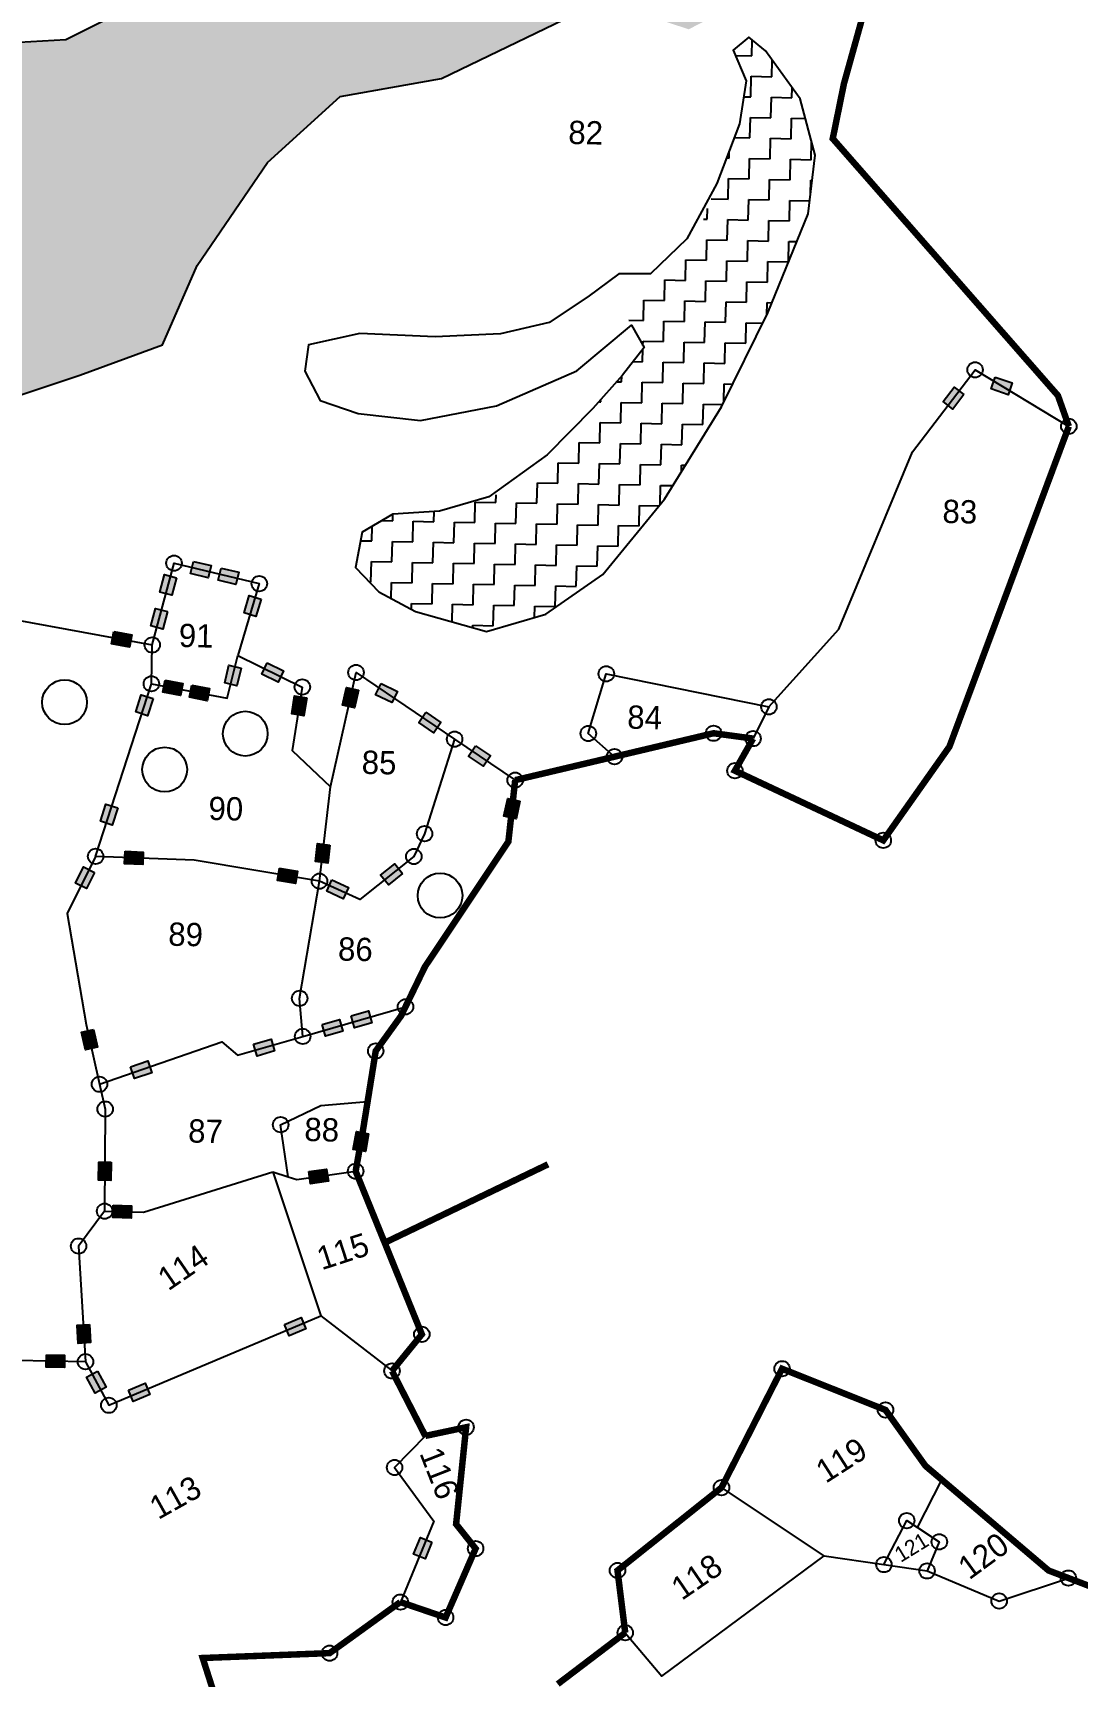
# Model space of a CAD drawing. Header units: metres. Extents: x 314237 to 316634, y 1882553 to 1885939.
# Drawn here: x 315522 to 315852, y 1884666 to 1885185 of the extents above; entities that cross this region are included whole.
import ezdxf

# ---------------------------------------------------------------- set-up
doc = ezdxf.new("R2010")
doc.units = ezdxf.units.M
doc.header["$MEASUREMENT"] = 0
doc.linetypes.add('DIVIDE', pattern=[1.25, 0.5, -0.25, 0, -0.25, 0, -0.25])
for name, color, linetype in [('POLY_HATCH', 12, 'Continuous'), ('POLY_PARCEL', 6, 'Continuous'), ('SYM_STONE', 1, 'Continuous'), ('SYM_WELL', 1, 'Continuous'), ('TEXT_PARCEL', 7, 'Continuous'), ('V_BOUND_LINE', 7, 'Continuous'), ('V_DIVIDE_LINE', 7, 'DIVIDE')]:
    doc.layers.add(name, color=color, linetype=linetype)
doc.styles.add('TEXT_MAP', font='KRDEV050.TTF')
pattern_1 = [(358.80801, (313974.7904, 1882491.1196), (6.61565, 6.345956), [6.482206, -6.482206]), (88.80801, (313981.271, 1882490.985), (-6.345956, 6.61565), [6.482206, -6.482206])]

# ---------------------------------------------------------------- blocks, each defined once
blk = doc.blocks.new('PAKKAWELL')
blk.add_circle((0, 0), 1.81)
blk = doc.blocks.new('STONESQUAREFILLED')
blk.add_hatch(color=256).paths.add_polyline_path([(0.7, -0.48), (0.7, 0.48), (-0.7, 0.48), (-0.7, -0.48)])
blk.add_lwpolyline([(-0.7, 0.48), (0.7, 0.48), (0.7, -0.48), (-0.7, -0.48)], close=True)
blk = doc.blocks.new('STONE')
blk.add_circle((0, 0), 0.851)

msp = doc.modelspace()

# ---------------------------------------------------------------- hatches: boundary and pattern name
at = {"layer": 'POLY_HATCH'}
h = msp.add_hatch(dxfattribs=at)
h.set_pattern_fill('ZIGZAG', color=256, scale=2.04164, angle=-1.192, style=0)
h.set_pattern_definition(pattern_1)
h.paths.add_polyline_path([(315238.37, 1885019.19), (315260.63, 1885010.39), (315275.76, 1885010.07), (315291.34, 1885030.28), (315313.04, 1885057.19), (315339.38, 1885081.39), (315364.29, 1885086.87), (315390.67, 1885088.14), (315417.37, 1885104.52), (315439.16, 1885125.83), (315461.43, 1885142.56), (315474.11, 1885124.58), (315480.61, 1885108.94), (315487.22, 1885087.7), (315496.31, 1885073.14), (315510.81, 1885067.92), (315536.83, 1885076.5), (315562.86, 1885086.12), (315573.82, 1885111.13), (315596.07, 1885143.63), (315618.95, 1885164.52), (315650.9, 1885170.11), (315701.52, 1885194.59), (315728.99, 1885185.68), (315759.42, 1885201.36), (315774.15, 1885219.27), (315767.15, 1885234.01), (315711.21, 1885226.38), (315699.08, 1885248.45), (315703.33, 1885265.05), (315695.74, 1885288.92), (315680.35, 1885314.51), (315666.61, 1885343.72), (315645.06, 1885374.13), (315622.4, 1885401.43), (315596.48, 1885422.56), (315575.88, 1885431.52), (315542.83, 1885416.63), (315524.38, 1885439.89), (315528.47, 1885460.64), (315530.57, 1885486.65), (315508.78, 1885509.58), (315478.99, 1885519.84), (315444.3, 1885520.82), (315421.99, 1885539.78), (315398.45, 1885549.91), (315369.03, 1885553.39), (315337.59, 1885559.51), (315308.81, 1885565.26), (315288.06, 1885596.43), (315273.92, 1885619.13), (315235.4, 1885640.32), (315187.83, 1885648.87), (315135.94, 1885651.25), (315101.18, 1885641.83), (315082.01, 1885623.47), (315062.24, 1885601.47), (315052.59, 1885576.92), (315043, 1885554.98), (315047.21, 1885544.21), (315056.98, 1885549.48), (315070.16, 1885568.22), (315091.68, 1885586.79), (315118.24, 1885596.4), (315152.06, 1885603.77), (315187.22, 1885600.7), (315213.38, 1885591.03), (315231.52, 1885572.68), (315244.07, 1885561.22), (315266.09, 1885553.2), (315285.92, 1885540.54), (315301.53, 1885525.89), (315310.56, 1885520.75), (315338.84, 1885521.55), (315369.09, 1885511.98), (315387.32, 1885497.27), (315400.78, 1885479.53), (315412.76, 1885466), (315432.91, 1885468.44), (315455.52, 1885464.06), (315476.38, 1885450.86), (315492.45, 1885433.07), (315500.6, 1885410.76), (315510.58, 1885401.43), (315547.57, 1885411.23), (315568.66, 1885395.79), (315584.69, 1885375.92), (315604.48, 1885361.18), (315622.61, 1885342.3), (315630.13, 1885314.79), (315631.97, 1885290.52), (315659.39, 1885262.99), (315664.65, 1885243.21), (315653.28, 1885235.89), (315634.06, 1885227.69), (315607.53, 1885219.64), (315573.61, 1885207.06), (315556.91, 1885194.64), (315532.38, 1885182.39), (315502.86, 1885180.66), (315486.12, 1885191.17), (315459.98, 1885176.86), (315422.86, 1885161.22), (315385.14, 1885141.94), (315347.61, 1885131.52), (315310.19, 1885126.83), (315282.41, 1885108.39), (315263.3, 1885080.39), (315232.85, 1885059.39), (315196.7, 1885040.09), (315165.01, 1885009.74), (315122.47, 1884984.31), (315107.05, 1884958.32), (315090.21, 1884914.12), (315085.16, 1884884.78), (315083.65, 1884849.64), (315093.38, 1884828.33), (315084.89, 1884808.97), (315065.42, 1884788.79), (315044.77, 1884761.87), (315047.58, 1884733.93), (315049.27, 1884702.37), (315042.71, 1884675.67), (315038.07, 1884640.6), (315037.07, 1884604.92), (315046.18, 1884578.94), (315047.56, 1884539.03), (315056.24, 1884528.89), (315071.38, 1884538.66), (315090.66, 1884541), (315098.97, 1884551.51), (315097.47, 1884567.44), (315092.46, 1884589.69), (315078.54, 1884632.65), (315085.56, 1884646.89), (315107.92, 1884655.54), (315123.03, 1884666.95), (315122.5, 1884679.21), (315113.67, 1884693.72), (315106.41, 1884708.72), (315088.3, 1884725.44), (315095.97, 1884746.2), (315113.88, 1884766.41), (315125.63, 1884791.95), (315125.48, 1884822.44), (315118.55, 1884853.07), (315117.75, 1884890.69), (315136.44, 1884897.77), (315155.5, 1884898.15), (315172.13, 1884906.93), (315192.07, 1884925.01), (315210.57, 1884948.33), (315212.94, 1884974.6), (315217.78, 1885007.63)])
h = msp.add_hatch(dxfattribs=at)
h.set_pattern_fill('ZIGZAG', color=256, scale=2.04164, angle=-1.192, style=0)
h.set_pattern_definition(pattern_1)
h.paths.add_polyline_path([(315650.29, 1885033.6), (315635.59, 1885032.68), (315625.89, 1885026.98), (315623.82, 1885015.83), (315631.21, 1885008.14), (315642.7, 1885002), (315665.2, 1884995.63), (315683.87, 1885001.14), (315701.87, 1885013.59), (315721.33, 1885037.41), (315739.27, 1885066.56), (315753.96, 1885096.18), (315766.64, 1885127.47), (315768.86, 1885145.95), (315764.13, 1885163.76), (315753.23, 1885178.84), (315747.93, 1885183.21), (315743.04, 1885179.06), (315747.12, 1885169.4), (315745, 1885155.81), (315732.9, 1885123.87), (315707.08, 1885099.15), (315714.87, 1885085.27), (315704.06, 1885071.43), (315673.39, 1885040.36)])

# ---------------------------------------------------------------- linework, layer by layer
for points in [[(315556.91, 1885194.64), (315532.38, 1885182.39), (315502.86, 1885180.66)], [(315510.81, 1885067.92), (315536.83, 1885076.5), (315562.86, 1885086.12), (315573.82, 1885111.13), (315596.07, 1885143.63), (315618.95, 1885164.52), (315650.9, 1885170.11), (315701.52, 1885194.59)]]:
    msp.add_lwpolyline(points, dxfattribs=at)
msp.add_lwpolyline([(315665.88, 1885038.16), (315650.29, 1885033.6), (315635.59, 1885032.68), (315625.89, 1885026.98), (315623.82, 1885015.83), (315631.21, 1885008.14), (315642.7, 1885002), (315665.2, 1884995.63), (315683.87, 1885001.14), (315701.87, 1885013.59), (315721.33, 1885037.41), (315739.27, 1885066.56), (315753.96, 1885096.18), (315766.64, 1885127.47), (315768.86, 1885145.95), (315764.13, 1885163.76), (315753.23, 1885178.84), (315747.93, 1885183.21), (315743.04, 1885179.06), (315747.12, 1885169.4), (315745, 1885155.81), (315737.88, 1885137.02), (315728.34, 1885119.51), (315716.9, 1885108.55), (315706.91, 1885108.56), (315697.17, 1885101.23), (315684.97, 1885093.13), (315669.61, 1885089.59), (315648.99, 1885088.59), (315625.16, 1885089.7), (315608.97, 1885086.16), (315607.78, 1885077.84), (315612.69, 1885068.58), (315624.63, 1885064.46), (315644.36, 1885062.22), (315668.32, 1885066.81), (315693.63, 1885077.89), (315710.94, 1885092.28), (315714.87, 1885085.27), (315708.08, 1885076.57), (315698.68, 1885065.98), (315684.31, 1885051.42)], close=True, dxfattribs=at)
at = {"layer": 'POLY_PARCEL'}
for points in [[(315754.28, 1884971.9), (315776.35, 1884996.43), (315799.6, 1885052.38), (315819.35, 1885078.21), (315848.94, 1885060.39)], [(315511.47, 1885019.52), (315500.74, 1885007.94), (315510.53, 1884994.36), (315516.05, 1884999.48), (315559.67, 1884991.42)], [(315559.67, 1884991.42), (315566.54, 1885017.22), (315593.46, 1885010.75), (315586.66, 1884988.12)], [(315559.39, 1884979.16), (315559.67, 1884991.42)], [(315559.39, 1884979.16), (315583.36, 1884974.62), (315586.66, 1884988.12)], [(315586.66, 1884988.12), (315607.02, 1884978.14), (315603.77, 1884958.09), (315615.94, 1884946.61)], [(315615.94, 1884946.61), (315623.98, 1884982.71), (315655.09, 1884961.67)], [(315705.54, 1884956.15), (315697.28, 1884963.46), (315702.97, 1884982.3), (315754.28, 1884971.9)], [(315541.78, 1884924.71), (315559.39, 1884979.16)], [(315754.28, 1884971.9), (315749.29, 1884961.87)], [(315655.09, 1884961.67), (315645.61, 1884931.85), (315642.22, 1884924.65), (315625.16, 1884911.07), (315612.44, 1884916.89)], [(315655.09, 1884961.67), (315674.2, 1884948.75)], [(315612.44, 1884916.89), (315615.94, 1884946.61)], [(315541.78, 1884924.71), (315532.84, 1884906.68), (315538.78, 1884871.63), (315543.03, 1884852.79)], [(315612.44, 1884916.89), (315572.9, 1884923.46), (315541.78, 1884924.71)], [(315607.14, 1884867.89), (315606.18, 1884879.9), (315612.44, 1884916.89)], [(315607.14, 1884867.89), (315639.58, 1884877.23)], [(315543.03, 1884852.79), (315581.59, 1884866.21), (315586.54, 1884861.96), (315607.14, 1884867.89)], [(315543.03, 1884852.79), (315544.8, 1884844.96), (315544.63, 1884812.76)], [(315602.59, 1884823.61), (315600.18, 1884840.03), (315612.92, 1884846.11), (315627.63, 1884847.33)], [(315544.63, 1884812.76), (315556.89, 1884812.41), (315597.77, 1884825.17)], [(315597.77, 1884825.17), (315602.59, 1884823.61)], [(315597.77, 1884825.17), (315612.9, 1884779.74)], [(315602.59, 1884823.61), (315605.25, 1884822.75), (315623.86, 1884825.35)], [(315544.63, 1884812.76), (315536.42, 1884801.73), (315538.59, 1884765.25)], [(315538.59, 1884765.25), (315545.95, 1884751.51), (315612.9, 1884779.74)], [(315612.9, 1884779.74), (315635.33, 1884762.33)], [(315538.59, 1884765.25), (315505.34, 1884765.84)], [(315645.85, 1884741.83), (315636.14, 1884731.85), (315648.58, 1884714.93), (315637.96, 1884689.4)], [(315801.18, 1884712.9), (315808.84, 1884728)], [(315771.72, 1884703.98), (315739.31, 1884725.51)], [(315790.57, 1884701.22), (315797.79, 1884715.1), (315801.18, 1884712.9)], [(315801.18, 1884712.9), (315808.06, 1884708.42), (315804.2, 1884699.22)], [(315708.94, 1884679.72), (315720.49, 1884666.05), (315771.72, 1884703.98)], [(315771.72, 1884703.98), (315790.57, 1884701.22)], [(315790.57, 1884701.22), (315804.2, 1884699.22)], [(315804.2, 1884699.22), (315826.96, 1884689.73), (315848.81, 1884696.98)]]:
    msp.add_lwpolyline(points, dxfattribs=at)
at = {"layer": 'V_BOUND_LINE', "const_width": 2.04}
for points in [[(315848.94, 1885060.39), (315845.5, 1885070.1), (315774.43, 1885151.17), (315777.95, 1885168.47), (315787.35, 1885202.22), (315788.4, 1885252.42)], [(315749.29, 1884961.87), (315743.55, 1884951.73), (315790.38, 1884929.75), (315811.25, 1884959.32), (315848.94, 1885060.39)], [(315705.54, 1884956.15), (315736.83, 1884963.55), (315749.29, 1884961.87)], [(315674.2, 1884948.75), (315705.54, 1884956.15)], [(315639.58, 1884877.23), (315645.77, 1884889.96), (315672.06, 1884929.37), (315674.2, 1884948.75)], [(315627.63, 1884847.33), (315630.19, 1884863.28), (315638.17, 1884874.33), (315639.58, 1884877.23)], [(315623.86, 1884825.35), (315626.19, 1884838.41), (315627.63, 1884847.33)], [(315635.33, 1884762.33), (315644.75, 1884773.89), (315623.86, 1884825.35)], [(315808.84, 1884728), (315803.68, 1884732.39), (315791.07, 1884750.02), (315758.44, 1884763.02), (315739.31, 1884725.51)], [(315645.85, 1884741.83), (315635.33, 1884762.33)], [(315637.96, 1884689.4), (315652.25, 1884684.53), (315661.72, 1884706.28), (315655.56, 1884713.99), (315658.72, 1884744.56), (315645.85, 1884741.83)], [(315848.81, 1884696.98), (315842.54, 1884699.36), (315808.84, 1884728)], [(315739.31, 1884725.51), (315706.5, 1884699.35), (315708.94, 1884679.72)], [(315855.72, 1884694.35), (315848.81, 1884696.98)], [(315578.79, 1884661.74), (315575.59, 1884671.75), (315615.64, 1884673.29), (315637.96, 1884689.4)], [(315708.94, 1884679.72), (315687.64, 1884663.53)]]:
    msp.add_lwpolyline(points, dxfattribs=at)
at = {"layer": 'V_DIVIDE_LINE', "ltscale": 10, "const_width": 2.04}
msp.add_lwpolyline([(315633.02, 1884802.78), (315684.56, 1884827.52)], dxfattribs=at)

# ---------------------------------------------------------------- block references
at = {"layer": 'SYM_STONE', "ltscale": 10}
for name, p, xscale, yscale, zscale, rotation in [('STONE', (315819.35, 1885078.21), 2.858295587596969, 2.858295587596969, 2.858295587596969, 358.8080119236983), ('STONESQUAREFILLED', (315827.73, 1885073.16), 4.083279410852813, 4.083279410852813, 4.083279410852813, 341.1268459231843), ('STONESQUAREFILLED', (315812.55, 1885069.32), 4.083279410852812, 4.083279410852812, 4.083279410852812, 232.593047291593), ('STONE', (315848.94, 1885060.39), 2.858295587596969, 2.858295587596969, 2.858295587596969, 358.8080119236983), ('STONE', (315566.54, 1885017.22), 2.858295587596969, 2.858295587596969, 2.858295587596969, 358.8080119236983), ('STONESQUAREFILLED', (315574.99, 1885015.19), 4.083279410852812, 4.083279410852812, 4.083279410852812, 346.5042367898039), ('STONESQUAREFILLED', (315564.71, 1885010.35), 4.083279410852813, 4.083279410852813, 4.083279410852813, 255.0963821928277), ('STONESQUAREFILLED', (315583.71, 1885013.09), 4.083279410852813, 4.083279410852813, 4.083279410852813, 346.5042367898041), ('STONE', (315593.46, 1885010.75), 2.858295587596969, 2.858295587596969, 2.858295587596969, 358.8080119236983), ('STONESQUAREFILLED', (315561.86, 1884999.66), 4.083279410852813, 4.083279410852813, 4.083279410852813, 255.0963821928278), ('STONESQUAREFILLED', (315591.33, 1885003.67), 4.083279410852812, 4.083279410852812, 4.083279410852812, 253.2813058826062), ('STONESQUAREFILLED', (315550.01, 1884993.21), 4.083279410852813, 4.083279410852813, 4.083279410852813, 349.5373363417129), ('STONE', (315559.67, 1884991.42), 2.858295587596969, 2.858295587596969, 2.858295587596969, 358.8080119236983), ('STONE', (315559.39, 1884979.16), 2.858295587596969, 2.858295587596969, 2.858295587596969, 358.8080119236983), ('STONESQUAREFILLED', (315585.11, 1884981.76), 4.083279410852812, 4.083279410852812, 4.083279410852812, 256.2687996338323), ('STONESQUAREFILLED', (315597.66, 1884982.73), 4.083279410852813, 4.083279410852813, 4.083279410852813, 333.8777987125741), ('STONE', (315623.98, 1884982.71), 2.858295587596969, 2.858295587596969, 2.858295587596969, 358.8080119236983), ('STONE', (315702.97, 1884982.3), 2.858295587596969, 2.858295587596969, 2.858295587596969, 358.8080119236983), ('STONESQUAREFILLED', (315566.14, 1884977.88), 4.083279410852811, 4.083279410852811, 4.083279410852811, 349.2829709994889), ('STONESQUAREFILLED', (315574.59, 1884976.28), 4.083279410852812, 4.083279410852812, 4.083279410852812, 349.2829709994901), ('STONE', (315607.02, 1884978.14), 2.858295587596969, 2.858295587596969, 2.858295587596969, 358.8080119236983), ('STONESQUAREFILLED', (315622.22, 1884974.82), 4.083279410852812, 4.083279410852812, 4.083279410852812, 257.4317510833391), ('STONESQUAREFILLED', (315633.59, 1884976.22), 4.083279410852812, 4.083279410852812, 4.083279410852812, 334.0871129265538), ('STONESQUAREFILLED', (315557.2, 1884972.37), 4.083279410852813, 4.083279410852813, 4.083279410852813, 252.073232014694), ('STONESQUAREFILLED', (315606.06, 1884972.19), 4.083279410852814, 4.083279410852814, 4.083279410852814, 260.797619477989), ('STONE', (315754.28, 1884971.9), 2.858295587596969, 2.858295587596969, 2.858295587596969, 358.8080119236983), ('STONESQUAREFILLED', (315647.3, 1884966.94), 4.083279410852813, 4.083279410852813, 4.083279410852813, 325.9298914151918), ('STONE', (315697.28, 1884963.46), 2.858295587596969, 2.858295587596969, 2.858295587596969, 358.8080119236983), ('STONE', (315736.83, 1884963.55), 2.858295587596969, 2.858295587596969, 2.858295587596969, 358.8080119236983), ('STONE', (315655.09, 1884961.67), 2.858295587596969, 2.858295587596969, 2.858295587596969, 358.8080119236983), ('STONE', (315749.29, 1884961.87), 2.858295587596969, 2.858295587596969, 2.858295587596969, 358.8080119236983), ('STONESQUAREFILLED', (315662.95, 1884956.35), 4.083279410852813, 4.083279410852813, 4.083279410852813, 325.9298914151931), ('STONE', (315705.54, 1884956.15), 2.858295587596969, 2.858295587596969, 2.858295587596969, 358.8080119236983), ('STONE', (315674.2, 1884948.75), 2.858295587596969, 2.858295587596969, 2.858295587596969, 358.8080119236983), ('STONE', (315743.55, 1884951.73), 2.858295587596969, 2.858295587596969, 2.858295587596969, 358.8080119236983), ('STONESQUAREFILLED', (315546.04, 1884937.88), 4.083279410852813, 4.083279410852813, 4.083279410852813, 252.0732320146891), ('STONESQUAREFILLED', (315673.2, 1884939.73), 4.083279410852812, 4.083279410852812, 4.083279410852812, 257.6566075492091), ('STONE', (315645.61, 1884931.85), 2.858295587596969, 2.858295587596969, 2.858295587596969, 358.8080119236983), ('STONE', (315790.38, 1884929.75), 2.858295587596969, 2.858295587596969, 2.858295587596969, 358.8080119236983), ('STONE', (315541.78, 1884924.71), 2.858295587596969, 2.858295587596969, 2.858295587596969, 358.8080119236983), ('STONESQUAREFILLED', (315553.89, 1884924.23), 4.083279410852813, 4.083279410852813, 4.083279410852813, 357.6938235394852), ('STONESQUAREFILLED', (315613.47, 1884925.66), 4.083279410852813, 4.083279410852813, 4.083279410852813, 263.2895993530383), ('STONE', (315642.22, 1884924.65), 2.858295587596969, 2.858295587596969, 2.858295587596969, 358.8080119236983), ('STONESQUAREFILLED', (315538.43, 1884917.96), 4.083279410852812, 4.083279410852812, 4.083279410852812, 243.620754480174), ('STONESQUAREFILLED', (315602.35, 1884918.57), 4.083279410852812, 4.083279410852812, 4.083279410852812, 350.5685996662218), ('STONE', (315612.44, 1884916.89), 2.858295587596969, 2.858295587596969, 2.858295587596969, 358.8080119236983), ('STONESQUAREFILLED', (315635.2, 1884919.06), 4.083279410852813, 4.083279410852813, 4.083279410852813, 218.4995255425986), ('STONESQUAREFILLED', (315618.16, 1884914.28), 4.083279410852812, 4.083279410852812, 4.083279410852812, 335.4260851502779), ('STONE', (315639.58, 1884877.23), 2.858295587596969, 2.858295587596969, 2.858295587596969, 358.8080119236983), ('STONESQUAREFILLED', (315616.56, 1884870.6), 4.083279410852812, 4.083279410852812, 4.083279410852812, 16.06101532580501), ('STONESQUAREFILLED', (315625.71, 1884873.24), 4.083279410852813, 4.083279410852813, 4.083279410852813, 16.06101532580492), ('STONE', (315630.19, 1884863.28), 2.858295587596969, 2.858295587596969, 2.858295587596969, 358.8080119236983), ('STONESQUAREFILLED', (315625.53, 1884834.69), 4.083279410852813, 4.083279410852813, 4.083279410852813, 259.8919180510636), ('STONE', (315623.86, 1884825.35), 2.858295587596969, 2.858295587596969, 2.858295587596969, 358.8080119236983), ('STONE', (315644.75, 1884773.89), 2.858295587596969, 2.858295587596969, 2.858295587596969, 358.8080119236983), ('STONE', (315635.33, 1884762.33), 2.858295587596969, 2.858295587596969, 2.858295587596969, 358.8080119236983), ('STONE', (315758.44, 1884763.02), 2.858295587596969, 2.858295587596969, 2.858295587596969, 358.8080119236983), ('STONE', (315791.07, 1884750.02), 2.858295587596969, 2.858295587596969, 2.858295587596969, 358.8080119236983), ('STONE', (315658.72, 1884744.56), 2.858295587596969, 2.858295587596969, 2.858295587596969, 358.8080119236983), ('STONE', (315636.14, 1884731.85), 2.858295587596969, 2.858295587596969, 2.858295587596969, 358.8080119236983), ('STONE', (315739.31, 1884725.51), 2.858295587596969, 2.858295587596969, 2.858295587596969, 358.8080119236983), ('STONE', (315797.79, 1884715.1), 2.858295587596969, 2.858295587596969, 2.858295587596969, 358.8080119236983), ('STONESQUAREFILLED', (315645.04, 1884706.42), 4.083279410852813, 4.083279410852813, 4.083279410852813, 247.4159784760661), ('STONE', (315661.72, 1884706.28), 2.858295587596969, 2.858295587596969, 2.858295587596969, 358.8080119236983), ('STONE', (315808.06, 1884708.42), 2.858295587596969, 2.858295587596969, 2.858295587596969, 358.8080119236983), ('STONE', (315706.5, 1884699.35), 2.858295587596969, 2.858295587596969, 2.858295587596969, 358.8080119236983), ('STONE', (315790.57, 1884701.22), 2.858295587596969, 2.858295587596969, 2.858295587596969, 358.8080119236983), ('STONE', (315804.2, 1884699.22), 2.858295587596969, 2.858295587596969, 2.858295587596969, 358.8080119236983), ('STONE', (315848.81, 1884696.98), 2.858295587596969, 2.858295587596969, 2.858295587596969, 358.8080119236983), ('STONE', (315637.96, 1884689.4), 2.858295587596969, 2.858295587596969, 2.858295587596969, 358.8080119236983), ('STONE', (315826.96, 1884689.73), 2.858295587596969, 2.858295587596969, 2.858295587596969, 358.8080119236983), ('STONE', (315652.25, 1884684.53), 2.858295587596969, 2.858295587596969, 2.858295587596969, 358.8080119236983), ('STONE', (315708.94, 1884679.72), 2.858295587596969, 2.858295587596969, 2.858295587596969, 358.8080119236983), ('STONE', (315615.64, 1884673.29), 2.858295587596969, 2.858295587596969, 2.858295587596969, 358.8080119236983)]:
    msp.add_blockref(name, p, dxfattribs=dict(at, xscale=xscale, yscale=yscale, zscale=zscale, rotation=rotation))
at = {"layer": 'SYM_STONE'}
for name, p, xscale, yscale, zscale, rotation in [('STONE', (315606.18, 1884879.9), 2.858295587596969, 2.858295587596969, 2.858295587596969, 358.8080119236983), ('STONESQUAREFILLED', (315539.85, 1884866.88), 4.083279410852813, 4.083279410852813, 4.083279410852813, 282.7122572673186), ('STONE', (315607.14, 1884867.89), 2.858295587596969, 2.858295587596969, 2.858295587596969, 358.8080119236983), ('STONESQUAREFILLED', (315594.95, 1884864.38), 4.083279410852813, 4.083279410852813, 4.083279410852813, 16.06101532580563), ('STONESQUAREFILLED', (315556.17, 1884857.36), 4.083279410852812, 4.083279410852812, 4.083279410852812, 19.1807041478747), ('STONE', (315543.03, 1884852.79), 2.858295587596969, 2.858295587596969, 2.858295587596969, 358.8080119236983), ('STONE', (315544.8, 1884844.96), 2.858295587596969, 2.858295587596969, 2.858295587596969, 358.8080119236983), ('STONE', (315600.18, 1884840.03), 2.858295587596969, 2.858295587596969, 2.858295587596969, 358.8080119236983), ('STONESQUAREFILLED', (315544.7, 1884825.34), 4.083279410852813, 4.083279410852813, 4.083279410852813, 269.7074989530387), ('STONESQUAREFILLED', (315612.15, 1884823.71), 4.083279410852813, 4.083279410852813, 4.083279410852813, 7.965334850808036), ('STONE', (315544.63, 1884812.76), 2.858295587596969, 2.858295587596969, 2.858295587596969, 358.8080119236983), ('STONESQUAREFILLED', (315550.16, 1884812.6), 4.083279410852813, 4.083279410852813, 4.083279410852813, 358.3405607317379), ('STONE', (315536.42, 1884801.73), 2.858295587596969, 2.858295587596969, 2.858295587596969, 358.8080119236983), ('STONESQUAREFILLED', (315604.77, 1884776.32), 4.083279410852812, 4.083279410852812, 4.083279410852812, 22.86633122888933), ('STONESQUAREFILLED', (315538.07, 1884774), 4.083279410852812, 4.083279410852812, 4.083279410852812, 273.4083746489403), ('STONESQUAREFILLED', (315529.13, 1884765.41), 4.083279410852813, 4.083279410852813, 4.083279410852813, 358.9818710397103), ('STONE', (315538.59, 1884765.25), 2.858295587596969, 2.858295587596969, 2.858295587596969, 358.8080119236983), ('STONESQUAREFILLED', (315542.04, 1884758.81), 4.083279410852813, 4.083279410852813, 4.083279410852813, 298.1775705018983), ('STONESQUAREFILLED', (315555.55, 1884755.56), 4.083279410852813, 4.083279410852813, 4.083279410852813, 22.86633122889045), ('STONE', (315545.95, 1884751.51), 2.858295587596969, 2.858295587596969, 2.858295587596969, 358.8080119236983)]:
    msp.add_blockref(name, p, dxfattribs=dict(at, xscale=xscale, yscale=yscale, zscale=zscale, rotation=rotation))
at = {"layer": 'SYM_WELL', "xscale": 3.898220305002374, "yscale": 3.898220305002374, "zscale": 3.898220305002374, "rotation": 358.8080119236983}
for p in [(315531.99, 1884973.34), (315589.03, 1884963.41), (315563.59, 1884952.08), (315650.5, 1884912.33)]:
    msp.add_blockref('PAKKAWELL', p, dxfattribs=at)

# ---------------------------------------------------------------- texts
at = {"layer": 'TEXT_PARCEL', "style": 'TEXT_MAP'}
for s, height, rotation, p in [('82', 7.35, 358.808, (315690.92, 1885149.51)), ('83', 7.35, 358.808, (315809, 1885029.92)), ('91', 7.35, 358.808, (315568, 1884990.78)), ('84', 7.35, 358.808, (315709.52, 1884965.01)), ('85', 7.35, 358.808, (315625.72, 1884950.75)), ('90', 7.35, 358.808, (315577.36, 1884936.2)), ('89', 7.35, 358.808, (315564.67, 1884896.52)), ('86', 7.35, 358.808, (315618.24, 1884891.84)), ('87', 7.35, 358.808, (315570.94, 1884834.43)), ('88', 7.35, 358.808, (315607.62, 1884834.9)), ('115', 7.35, 17.9579, (315613.13, 1884794.06)), ('114', 7.35, 34.44, (315564.72, 1884787.39)), ('116', 7.35, 291.396, (315643.91, 1884736.38)), ('119', 7.35, 32.7411, (315772.23, 1884726.69)), ('113', 7.35, 29.2326, (315561.56, 1884715.25)), ('121', 4.9, 31.446, (315795.88, 1884701.75)), ('120', 7.35, 36.2389, (315817.51, 1884696.21)), ('118', 7.35, 34.4703, (315726.79, 1884689.73))]:
    msp.add_text(s, height=height, rotation=rotation, dxfattribs=at).set_placement(p)

doc.saveas('drawing.dxf')
